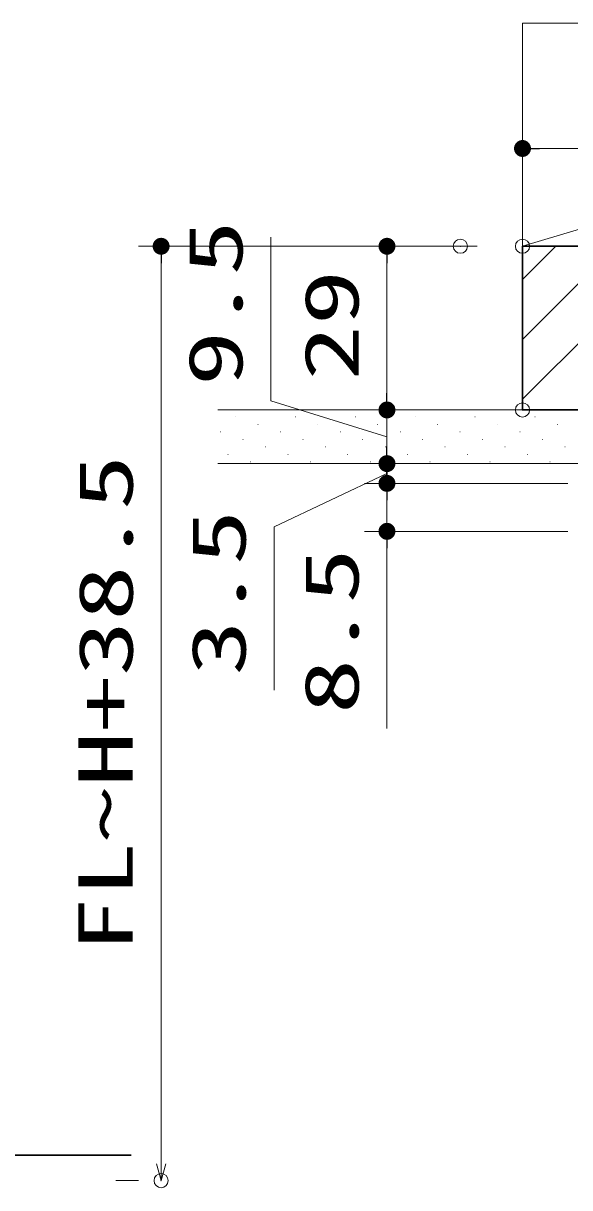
# Model space of a CAD drawing. Units: millimetres, scale not verified. Extents: x -1306 to 1306, y -607 to 607.
# Drawn here: x -352.2 to -255.4, y -392.3 to -186 of the extents above; entities that cross this region are included whole.
import ezdxf
from ezdxf.enums import TextEntityAlignment as Align

# ---------------------------------------------------------------- set-up
doc = ezdxf.new("R2010")
doc.units = ezdxf.units.MM
doc.header["$LTSCALE"] = 5
doc.header["$PDMODE"] = 32
doc.header["$PDSIZE"] = 2.5
for name, color, linetype, lineweight in [('0-1_線(黄)', 2, 'Continuous', 15), ('0-D_線(白)', 7, 'Continuous', 30), ('1-1_寸法線', 3, 'Continuous', 13), ('1-2_ハッチング', 6, 'Continuous', 9), ('1-4_DEFPOINTS', 7, 'Continuous', 5), ('1-5_0', 3, 'Continuous', 25)]:
    doc.layers.add(name, color=color, linetype=linetype, lineweight=lineweight)
doc.styles.add('ＭＳ ゴシック', font='')
doc.styles.get('ＭＳ ゴシック').set_extended_font_data('MS Gothic')

# ---------------------------------------------------------------- blocks, each defined once
blk = doc.blocks.new('_DOT')
at = {"layer": '1-5_0'}
blk.add_line((-2.5, 0), (-5, 0), dxfattribs=at)
for points in [[(0, 0), (-2.5, 0), (-2.48, 0.313)], [(0, 0), (-2.48, -0.313), (-2.5, 0)], [(0, 0), (-2.48, 0.313), (-2.421, 0.622)], [(0, 0), (-2.421, -0.622), (-2.48, -0.313)], [(0, 0), (-2.421, 0.622), (-2.324, 0.92)], [(0, 0), (-2.324, -0.92), (-2.421, -0.622)], [(0, 0), (-2.324, 0.92), (-2.191, 1.204)], [(0, 0), (-2.191, -1.204), (-2.324, -0.92)], [(0, 0), (-2.191, 1.204), (-2.023, 1.469)], [(0, 0), (-2.023, -1.469), (-2.191, -1.204)], [(0, 0), (-2.023, 1.469), (-1.822, 1.711)], [(0, 0), (-1.822, -1.711), (-2.023, -1.469)], [(0, 0), (-1.822, 1.711), (-1.594, 1.926)], [(0, 0), (-1.594, -1.926), (-1.822, -1.711)], [(0, 0), (-1.594, 1.926), (-1.34, 2.111)], [(0, 0), (-1.34, -2.111), (-1.594, -1.926)], [(0, 0), (-1.34, 2.111), (-1.064, 2.262)], [(0, 0), (-1.064, -2.262), (-1.34, -2.111)], [(0, 0), (-1.064, 2.262), (-0.773, 2.378)], [(0, 0), (-0.773, -2.378), (-1.064, -2.262)], [(0, 0), (-0.773, 2.378), (-0.468, 2.456)], [(0, 0), (-0.468, -2.456), (-0.773, -2.378)], [(0, 0), (-0.468, 2.456), (-0.157, 2.495)], [(0, 0), (-0.157, -2.495), (-0.468, -2.456)], [(0, 0), (-0.157, 2.495), (0.157, 2.495)], [(0, 0), (0.157, -2.495), (-0.157, -2.495)], [(0, 0), (0.157, 2.495), (0.468, 2.456)], [(0, 0), (0.468, 2.456), (0.773, 2.378)], [(0, 0), (0.773, 2.378), (1.064, 2.262)], [(0, 0), (1.064, 2.262), (1.34, 2.111)], [(0, 0), (1.34, 2.111), (1.594, 1.926)], [(0, 0), (1.594, 1.926), (1.822, 1.711)], [(0, 0), (1.822, 1.711), (2.023, 1.469)], [(0, 0), (2.023, 1.469), (2.191, 1.204)], [(0, 0), (2.191, 1.204), (2.324, 0.92)], [(0, 0), (2.324, 0.92), (2.421, 0.622)], [(0, 0), (2.421, 0.622), (2.48, 0.313)], [(0, 0), (2.48, 0.313), (2.5, 0)], [(0, 0), (0.468, -2.456), (0.157, -2.495)], [(0, 0), (0.773, -2.378), (0.468, -2.456)], [(0, 0), (1.064, -2.262), (0.773, -2.378)], [(0, 0), (1.34, -2.111), (1.064, -2.262)], [(0, 0), (1.594, -1.926), (1.34, -2.111)], [(0, 0), (1.822, -1.711), (1.594, -1.926)], [(0, 0), (2.023, -1.469), (1.822, -1.711)], [(0, 0), (2.191, -1.204), (2.023, -1.469)], [(0, 0), (2.324, -0.92), (2.191, -1.204)], [(0, 0), (2.421, -0.622), (2.324, -0.92)], [(0, 0), (2.48, -0.313), (2.421, -0.622)], [(0, 0), (2.5, 0), (2.48, -0.313)]]:
    blk.add_solid(points, dxfattribs=at)
blk = doc.blocks.new('_Open30')
at = {"layer": '1-5_0', "lineweight": 13}
blk.add_line((0, 0), (-5, 0), dxfattribs=at)
blk.add_lwpolyline([(-5, 1.34), (0, 0), (-5, -1.34)], dxfattribs=at)

msp = doc.modelspace()

# ---------------------------------------------------------------- linework, layer by layer
at = {"layer": '0-1_線(黄)'}
for p, q in [((-263.787, -225.536), (-132.787, -186.036)), ((-263.787, -186.036), (-132.787, -186.036)), ((-263.787, -225.536), (-263.787, -186.036)), ((-263.787, -254.536), (-317.773, -254.536)), ((-317.773, -264.036), (-243.787, -264.036))]:
    msp.add_line(p, q, dxfattribs=at)
at = {"layer": '0-D_線(白)'}
for p, q in [((-263.787, -225.536), (-263.787, -254.536)), ((-263.787, -225.536), (-192.787, -225.536)), ((-263.787, -254.536), (-243.787, -254.536))]:
    msp.add_line(p, q, dxfattribs=at)
msp.add_lwpolyline([(-333.105, -386.574), (-524.283, -386.574), (-552.651, -325.103)], dxfattribs=at)
at = {"layer": '1-1_寸法線'}
for p, q in [((-263.787, -217.536), (-263.787, -204.214)), ((-260.787, -208.214), (-195.787, -208.214)), ((-282.787, -225.536), (-331.787, -225.536)), ((-271.787, -225.536), (-291.787, -225.536)), ((-327.787, -228.536), (-327.787, -388.062)), ((-287.787, -251.536), (-287.787, -228.536)), ((-287.787, -251.536), (-287.787, -248.536)), ((-271.787, -254.536), (-291.787, -254.536)), ((-271.787, -254.536), (-291.787, -254.536)), ((-287.787, -254.536), (-287.787, -264.036)), ((-287.787, -254.536), (-287.787, -264.036)), ((-287.787, -261.036), (-287.787, -258.036)), ((-287.787, -264.536), (-287.787, -261.536)), ((-255.787, -264.036), (-291.787, -264.036)), ((-255.787, -264.036), (-291.787, -264.036)), ((-287.787, -264.036), (-287.787, -267.536)), ((-287.787, -264.036), (-287.787, -267.536)), ((-255.787, -267.536), (-291.787, -267.536)), ((-255.787, -267.536), (-291.787, -267.536)), ((-287.787, -267.036), (-287.787, -270.036)), ((-287.787, -267.536), (-287.787, -276.036)), ((-287.787, -270.536), (-287.787, -273.536)), ((-255.787, -276.036), (-291.787, -276.036)), ((-287.787, -279.036), (-287.787, -310.988)), ((-335.787, -391.062), (-331.787, -391.062))]:
    msp.add_line(p, q, dxfattribs=at)
for points in [[(-287.787, -259.286), (-308.355, -252.889), (-308.355, -223.937)], [(-287.787, -265.786), (-307.787, -275.23), (-307.787, -304.182)]]:
    msp.add_lwpolyline(points, dxfattribs=at)
at = {"layer": '1-2_ハッチング'}
for p, q in [((-263.787, -231.438), (-257.885, -225.536)), ((-263.787, -242.045), (-247.278, -225.536)), ((-263.787, -252.651), (-236.672, -225.536)), ((-314.641, -255.776), (-314.591, -255.776)), ((-304.035, -255.776), (-303.985, -255.776)), ((-293.428, -255.776), (-293.378, -255.776)), ((-282.822, -255.776), (-282.772, -255.776)), ((-272.215, -255.776), (-272.165, -255.776)), ((-261.608, -255.776), (-261.558, -255.776)), ((-310.664, -257.102), (-310.614, -257.102)), ((-300.057, -257.102), (-300.007, -257.102)), ((-289.451, -257.102), (-289.401, -257.102)), ((-278.844, -257.102), (-278.794, -257.102)), ((-268.238, -257.102), (-268.188, -257.102)), ((-257.631, -257.102), (-257.581, -257.102)), ((-317.293, -258.427), (-317.243, -258.427)), ((-313.316, -259.753), (-313.266, -259.753)), ((-306.686, -258.427), (-306.636, -258.427)), ((-302.709, -259.753), (-302.659, -259.753)), ((-296.08, -258.427), (-296.03, -258.427)), ((-292.102, -259.753), (-292.052, -259.753)), ((-285.473, -258.427), (-285.423, -258.427)), ((-281.496, -259.753), (-281.446, -259.753)), ((-274.867, -258.427), (-274.817, -258.427)), ((-270.889, -259.753), (-270.839, -259.753)), ((-264.26, -258.427), (-264.21, -258.427)), ((-260.283, -259.753), (-260.233, -259.753)), ((-309.338, -261.079), (-309.288, -261.079)), ((-298.731, -261.079), (-298.681, -261.079)), ((-288.125, -261.079), (-288.075, -261.079)), ((-277.518, -261.079), (-277.468, -261.079)), ((-266.912, -261.079), (-266.862, -261.079)), ((-256.305, -261.079), (-256.255, -261.079)), ((-315.967, -262.405), (-315.917, -262.405)), ((-311.99, -263.731), (-311.94, -263.731)), ((-305.361, -262.405), (-305.311, -262.405)), ((-301.383, -263.731), (-301.333, -263.731)), ((-294.754, -262.405), (-294.704, -262.405)), ((-290.777, -263.731), (-290.727, -263.731)), ((-284.147, -262.405), (-284.097, -262.405)), ((-280.17, -263.731), (-280.12, -263.731)), ((-273.541, -262.405), (-273.491, -262.405)), ((-269.563, -263.731), (-269.513, -263.731)), ((-262.934, -262.405), (-262.884, -262.405)), ((-258.957, -263.731), (-258.907, -263.731))]:
    msp.add_line(p, q, dxfattribs=at)
at = {"layer": '1-4_DEFPOINTS'}
for p in [(-274.787, -225.536), (-263.787, -225.536), (-263.787, -225.536), (-287.787, -254.536), (-263.787, -254.536), (-287.787, -264.036), (-287.787, -267.536), (-287.787, -276.036), (-327.787, -391.062), (-327.787, -391.062)]:
    msp.add_point(p, dxfattribs=at)

# ---------------------------------------------------------------- block references
at = {"layer": '1-1_寸法線', "xscale": 0.6, "yscale": 0.6}
for name, p, rotation in [('_DOT', (-263.787, -208.214), 180), ('_DOT', (-327.787, -225.536), 90), ('_DOT', (-287.787, -225.536), 90), ('_DOT', (-287.787, -254.536), 270), ('_DOT', (-287.787, -254.536), 270), ('_DOT', (-287.787, -264.036), 270), ('_DOT', (-287.787, -264.036), 90), ('_DOT', (-287.787, -267.536), 270), ('_DOT', (-287.787, -267.536), 90), ('_DOT', (-287.787, -276.036), 90), ('_Open30', (-327.787, -391.062), 270)]:
    msp.add_blockref(name, p, dxfattribs=dict(at, rotation=rotation))

# ---------------------------------------------------------------- texts
at = {"layer": '1-1_寸法線', "style": 'ＭＳ ゴシック', "width": 1.5}
for s, p in [('9.5', (-310.504, -250.318)), ('29', (-289.937, -249.321)), ('FL~H+38.5', (-329.937, -350.68)), ('3.5', (-309.937, -301.611)), ('8.5', (-289.937, -308.417))]:
    msp.add_text(s, height=9.604, rotation=90, dxfattribs=at).set_placement(p, align=Align.BOTTOM_LEFT)

doc.saveas('drawing.dxf')
